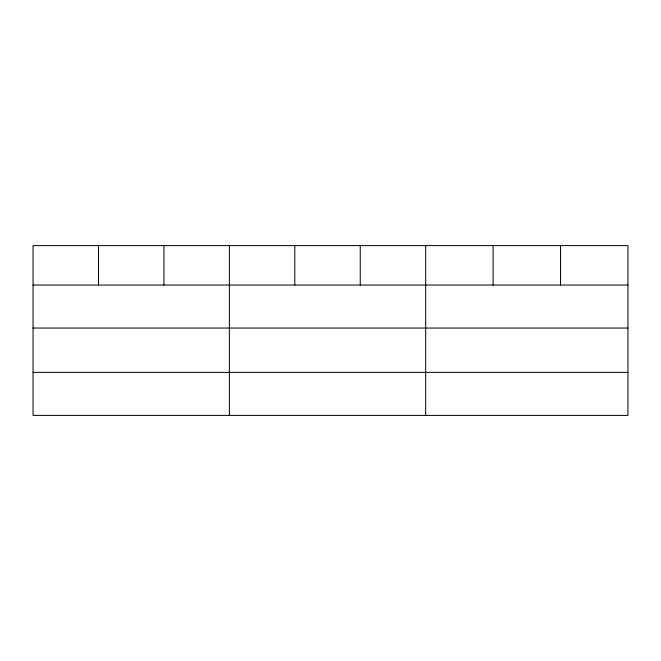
<?xml version="1.0" encoding="UTF-8"?>
<svg xmlns="http://www.w3.org/2000/svg" width="661" height="661" viewBox="0 0 661 661"><rect width="100%" height="100%" fill="white"/><g stroke="black" fill="none" stroke-linecap="round" stroke-linejoin="round"><path stroke-width="0.99" d="M627.95 328.054L627.95 245.603L33.05 245.603L33.05 415.397L627.95 415.397L627.95 328.054L33.05 328.054M33.05 285.04L627.95 285.04M33.05 372.374L627.95 372.374M560.528 245.603L560.528 285.04M493.106 245.603L493.106 285.04M425.684 245.603L425.684 415.397M360.245 245.603L360.245 285.04M294.806 245.603L294.806 285.04M229.367 245.603L229.367 415.397M163.928 245.603L163.928 285.04M98.489 245.603L98.489 285.04"/></g></svg>
